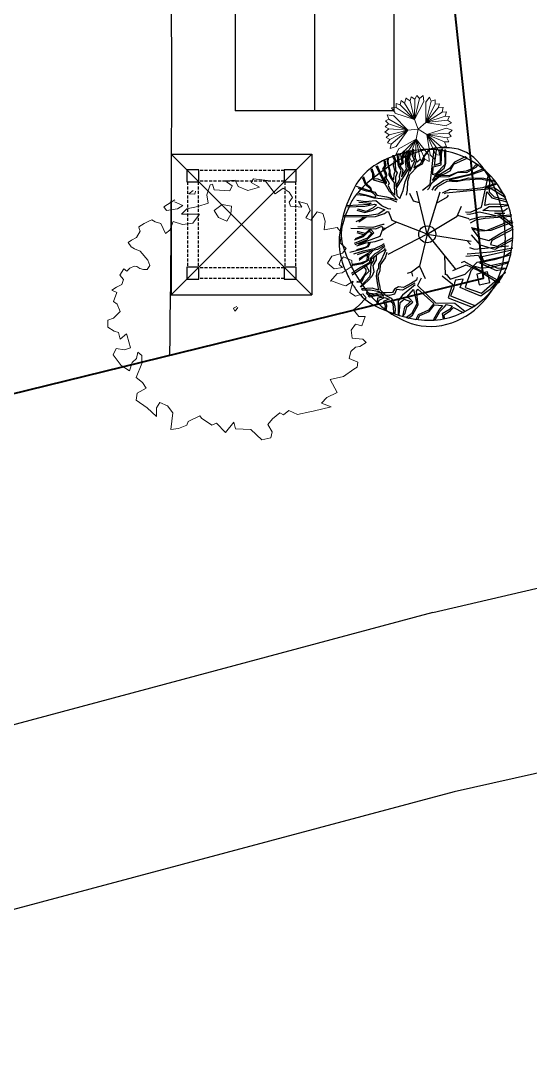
# Model space of a CAD drawing. Extents: x 2080 to 102394, y 2071 to 93424.
# Drawn here: x 88751 to 89175, y 76790 to 77660 of the extents above; entities that cross this region are included whole.
import ezdxf

# ---------------------------------------------------------------- set-up
doc = ezdxf.new("R2010")
doc.units = 0
doc.header["$LTSCALE"] = 20
doc.header["$MEASUREMENT"] = 0
doc.linetypes.add('CENTERX2', pattern=[4, 2.5, -0.5, 0.5, -0.5])
doc.linetypes.add('HIDDEN', pattern=[0.375, 0.25, -0.125])
for name, color, linetype, lineweight in [('ASPHALT', 9, 'CENTERX2', 25), ('fence', 13, 'FENCELINE2', 40), ('Mango tree', 96, 'Continuous', 5), ('new pillar', 2, 'Continuous', 30), ('PALM TREE', 105, 'Continuous', 9), ('sappotta', 114, 'Continuous', 5), ('STONE', 2, 'Continuous', 30)]:
    doc.layers.add(name, color=color, linetype=linetype, lineweight=lineweight)
for name, color, linetype in [('KALKAAL', 7, 'Continuous'), ('proposed tree', 3, 'Continuous'), ('road', 2, 'Continuous'), ('Roof lilne', 31, 'Continuous'), ('wall', 13, 'Continuous')]:
    doc.layers.add(name, color=color, linetype=linetype)
doc.linetypes.add('FENCELINE2', pattern='A,0.25,-0.1,[132,ltypeshp.shx,S=0.1,R=0,X=-0.1,Y=0],-0.1,1', length=1.45)

# ---------------------------------------------------------------- blocks, each defined once
blk = doc.blocks.new('NEEM')
at = {"layer": 'sappotta', "linetype": 'Continuous'}
for p, q in [((-0.2131, 1.0923), (-0.2421, 1.0068)), ((-0.1911, 1.0989), (-0.2131, 1.0923)), ((-0.177, 1.0484), (-0.1911, 1.0989)), ((0.0031, 1.1323), (-0.083, 1.1274)), ((-0.083, 1.1274), (-0.0227, 1.0834)), ((0.0298, 1.0769), (0.0031, 1.1323)), ((0.1622, 1.1437), (0.1418, 1.1119)), ((0.1418, 1.1119), (0.2162, 1.072)), ((0.2828, 1.1298), (0.1622, 1.1437)), ((0.2671, 1.1233), (0.2828, 1.1298)), ((0.3509, 1.0158), (0.2671, 1.1233)), ((-0.3588, 1.0435), (-0.3956, 1.0158)), ((-0.3956, 1.0158), (-0.3455, 1.0109)), ((-0.3455, 1.0109), (-0.34, 1.0386)), ((-0.2421, 1.0068), (-0.2303, 0.9351)), ((-0.0431, 1.0394), (-0.177, 1.0484)), ((-0.0227, 1.0834), (-0.0431, 1.0394)), ((0.1144, 1.0427), (0.0298, 1.0769)), ((0.2162, 1.072), (0.1144, 1.0427)), ((0.4207, 1.063), (0.3509, 1.0158)), ((0.4731, 1.0296), (0.4207, 1.063)), ((0.5006, 0.9816), (0.4731, 1.0296)), ((-0.517, 0.9628), (-0.6142, 0.9009)), ((-0.5209, 0.9449), (-0.5209, 0.9449)), ((-0.4489, 0.9131), (-0.5209, 0.9449)), ((-0.4935, 0.8838), (-0.4489, 0.9131)), ((-0.3196, 0.9058), (-0.4152, 0.8838)), ((-0.2303, 0.9351), (-0.3196, 0.9058)), ((-0.1081, 0.9221), (-0.177, 0.8716)), ((-0.0274, 0.9083), (-0.1081, 0.9221)), ((-0.0345, 0.839), (-0.0274, 0.9083)), ((0.4716, 0.9417), (0.5006, 0.9816)), ((0.4825, 0.9083), (0.4716, 0.9417)), ((0.5813, 0.9001), (0.4825, 0.9083)), ((0.5515, 0.9498), (0.5813, 0.9001)), ((0.6267, 0.9278), (0.5515, 0.9498)), ((0.6541, 0.87), (0.6267, 0.9278)), ((-0.6142, 0.9009), (-0.5891, 0.87)), ((-0.5891, 0.87), (-0.4935, 0.8838)), ((-0.4152, 0.8838), (-0.459, 0.839)), ((-0.459, 0.839), (-0.3032, 0.8374)), ((-0.3032, 0.8374), (-0.3611, 0.7616)), ((-0.177, 0.8716), (-0.1394, 0.8089)), ((-0.0674, 0.7796), (-0.0345, 0.839)), ((0.6157, 0.8064), (0.6541, 0.87)), ((0.7152, 0.8602), (0.6604, 0.7877)), ((0.7622, 0.8439), (0.7152, 0.8602)), ((0.7826, 0.7787), (0.7622, 0.8439)), ((-0.7826, 0.7567), (-0.8304, 0.7291)), ((-0.8304, 0.7291), (-0.8264, 0.7144)), ((-0.7489, 0.7739), (-0.7826, 0.7567)), ((-0.7168, 0.7893), (-0.7489, 0.7739)), ((-0.6886, 0.7722), (-0.7168, 0.7893)), ((-0.6384, 0.7576), (-0.6886, 0.7722)), ((-0.5985, 0.672), (-0.6384, 0.7576)), ((-0.5335, 0.7763), (-0.5617, 0.6989)), ((-0.452, 0.7502), (-0.5335, 0.7763)), ((-0.3611, 0.7616), (-0.452, 0.7502)), ((-0.1394, 0.8089), (-0.0674, 0.7796)), ((0.6604, 0.7877), (0.6157, 0.8064)), ((0.7755, 0.7038), (0.7826, 0.7787)), ((-0.8499, 0.6378), (-0.8922, 0.6126)), ((-0.8178, 0.6924), (-0.8499, 0.6378)), ((-0.8264, 0.7144), (-0.8178, 0.6924)), ((-0.5617, 0.6989), (-0.5985, 0.672)), ((0.8883, 0.7225), (0.7755, 0.7038)), ((0.9236, 0.6785), (0.8883, 0.7225)), ((0.9126, 0.5906), (0.9236, 0.6785)), ((-0.8922, 0.6126), (-0.9228, 0.5938)), ((-0.9228, 0.5938), (-0.8946, 0.5547)), ((-0.8946, 0.5547), (-0.868, 0.5401)), ((0.9643, 0.5409), (0.9126, 0.5906)), ((-0.868, 0.5401), (-0.8178, 0.5173)), ((-0.8178, 0.5173), (-0.752, 0.4399)), ((0.8037, 0.4146), (0.8398, 0.4749)), ((0.8398, 0.4749), (0.9338, 0.5002)), ((0.9424, 0.4708), (0.9165, 0.4374)), ((0.9338, 0.5002), (0.9643, 0.5409)), ((1.0137, 0.4391), (0.9424, 0.4708)), ((-0.9604, 0.3657), (-0.9941, 0.3095)), ((-0.9345, 0.3454), (-0.9604, 0.3657)), ((-0.9079, 0.3723), (-0.9345, 0.3454)), ((-0.8695, 0.3894), (-0.9079, 0.3723)), ((-0.846, 0.3861), (-0.8695, 0.3894)), ((-0.821, 0.3674), (-0.846, 0.3861)), ((-0.7881, 0.3592), (-0.821, 0.3674)), ((-0.7348, 0.3943), (-0.7567, 0.3609)), ((-0.752, 0.4399), (-0.7348, 0.3943)), ((0.8601, 0.3666), (0.8037, 0.4146)), ((0.933, 0.378), (0.8601, 0.3666)), ((0.9165, 0.4374), (0.904, 0.404)), ((0.904, 0.404), (0.933, 0.378)), ((0.9298, 0.3315), (1.0176, 0.3886)), ((1.0176, 0.3886), (1.0137, 0.4391)), ((-0.9941, 0.3095), (-0.9612, 0.2745)), ((-0.9612, 0.2745), (-0.9776, 0.2289)), ((-0.7567, 0.3609), (-0.7881, 0.3592)), ((0.8288, 0.259), (0.8875, 0.3258)), ((0.8875, 0.3258), (0.9298, 0.3315)), ((-1.0231, 0.2077), (-1.0622, 0.1825)), ((-1.0622, 0.1825), (-1.0199, 0.1621)), ((-0.9776, 0.2289), (-1.0231, 0.2077)), ((0.8382, 0.2623), (0.8288, 0.259)), ((0.9306, 0.2281), (0.8382, 0.2623)), ((0.962, 0.2175), (0.9306, 0.2281)), ((1.0254, 0.259), (0.962, 0.2175)), ((0.9964, 0.1597), (1.0254, 0.259)), ((-1.0199, 0.1621), (-1.0489, 0.0839)), ((1.0458, 0.1287), (0.9964, 0.1597)), ((1.1092, 0.1491), (1.0458, 0.1287)), ((1.074, 0.0489), (1.1374, 0.114)), ((1.1374, 0.114), (1.1092, 0.1491)), ((-1.0489, 0.0839), (-1.0168, 0.0595)), ((-1.0168, 0.0595), (-0.991, -0.0024)), ((0.0196, 0.0407), (-0.0094, 0.0244)), ((-0.0094, 0.0244), (0, 0)), ((0, 0), (0.0141, 0.0114)), ((0.0141, 0.0114), (0.0274, 0.031)), ((1.0286, 0.0106), (1.074, 0.0489)), ((1.074, -0.0472), (1.0286, 0.0106)), ((-1.0975, -0.0774), (-1.0983, -0.1401)), ((-1.0481, -0.0619), (-1.0975, -0.0774)), ((-0.991, -0.0024), (-1.0481, -0.0619)), ((1.1288, -0.0472), (1.074, -0.0472)), ((1.0998, -0.1287), (1.1288, -0.0472)), ((-1.0983, -0.1401), (-1.0442, -0.1727)), ((-1.0442, -0.1727), (-1.0066, -0.1849)), ((1.0074, -0.1662), (1.0458, -0.114)), ((1.016, -0.2338), (1.0074, -0.1662)), ((1.0458, -0.114), (1.0998, -0.1287)), ((-1.0066, -0.1849), (-0.9917, -0.2436)), ((-0.9917, -0.2436), (-0.9369, -0.1979)), ((-0.9369, -0.1979), (-0.9298, -0.2134)), ((-0.9298, -0.2134), (-0.9024, -0.3177)), ((1.11, -0.2427), (1.016, -0.2338)), ((1.1367, -0.2729), (1.11, -0.2427)), ((-1.0246, -0.325), (-1.0521, -0.378)), ((-0.9526, -0.3364), (-1.0246, -0.325)), ((-0.9024, -0.3177), (-0.9526, -0.3364)), ((-0.8484, -0.4114), (-0.8374, -0.3552)), ((-0.8374, -0.3552), (-0.8029, -0.3828)), ((0.9917, -0.4105), (1.0043, -0.3495)), ((1.0043, -0.3495), (1.045, -0.3112)), ((1.045, -0.3112), (1.0834, -0.3063)), ((1.0834, -0.3063), (1.1367, -0.2729)), ((-1.0521, -0.378), (-0.9816, -0.4708)), ((-0.9103, -0.5156), (-0.8883, -0.4456)), ((-0.8883, -0.4456), (-0.8484, -0.4114)), ((-0.8029, -0.4521), (-0.8531, -0.5759)), ((-0.8029, -0.3828), (-0.8029, -0.4521)), ((1.0662, -0.4431), (0.9917, -0.4105)), ((1.0615, -0.4839), (1.0662, -0.4431)), ((-0.9816, -0.4708), (-0.9103, -0.5156)), ((0.9432, -0.5653), (1.0317, -0.5026)), ((1.0317, -0.5026), (1.0615, -0.4839)), ((-0.8531, -0.5759), (-0.7967, -0.6191)), ((-0.7967, -0.6191), (-0.7661, -0.668)), ((0.8264, -0.5914), (0.9432, -0.5653)), ((0.8868, -0.7038), (0.8264, -0.5914)), ((-0.8445, -0.7103), (-0.8523, -0.7698)), ((-0.7661, -0.668), (-0.8445, -0.7103)), ((0.7975, -0.747), (0.8868, -0.7038)), ((-0.8523, -0.7698), (-0.7575, -0.8382)), ((-0.676, -0.8358), (-0.6486, -0.791)), ((-0.6486, -0.791), (-0.582, -0.8203)), ((0.7512, -0.7967), (0.7975, -0.747)), ((0.8343, -0.8276), (0.7512, -0.7967)), ((-0.7575, -0.8382), (-0.6753, -0.9123)), ((-0.6753, -0.9123), (-0.676, -0.8358)), ((-0.582, -0.8203), (-0.5343, -0.8806)), ((-0.5343, -0.8806), (-0.5538, -1.0247)), ((0.3267, -0.9319), (0.3909, -0.8789)), ((0.3909, -0.8789), (0.423, -0.8968)), ((0.423, -0.8968), (0.47, -0.8602)), ((0.47, -0.8602), (0.5429, -0.896)), ((0.5429, -0.896), (0.6518, -0.8708)), ((0.6518, -0.8708), (0.68, -0.8667)), ((0.68, -0.8667), (0.8343, -0.8276)), ((-0.4857, -1.015), (-0.4128, -0.9881)), ((-0.4128, -0.9881), (-0.4011, -0.9547)), ((-0.4011, -0.9547), (-0.3016, -0.9074)), ((-0.3016, -0.9074), (-0.2859, -0.9262)), ((-0.2859, -0.9262), (-0.1966, -0.9856)), ((-0.1966, -0.9856), (-0.1575, -0.9685)), ((-0.1575, -0.9685), (-0.0783, -1.0492)), ((-0.0783, -1.0492), (-0.0063, -0.9604)), ((-0.0063, -0.9604), (0.0063, -1.0174)), ((0.2867, -0.9824), (0.3267, -0.9319)), ((0.3235, -1.0459), (0.2867, -0.9824)), ((-0.5538, -1.0247), (-0.4857, -1.015)), ((0.0063, -1.0174), (0.1394, -1.0255)), ((0.1394, -1.0255), (0.2358, -1.1152)), ((0.3141, -1.0964), (0.3235, -1.0459)), ((0.2358, -1.1152), (0.3141, -1.0964))]:
    blk.add_line(p, q, dxfattribs=at)
blk = doc.blocks.new('palm tree')
at = {"layer": 'new pillar', "color": 96, "lineweight": 5}
for p, q in [((-0.437, 2.036), (-0.493, 1.778)), ((-0.211, 1.874), (-0.437, 2.036)), ((-0.087, 2.116), (-0.211, 1.874)), ((0.084, 1.934), (-0.087, 2.116)), ((0.314, 2.113), (0.084, 1.934)), ((0.366, 1.732), (0.314, 2.113)), ((0.484, 1.703), (0.707, 2.016)), ((0.707, 2.016), (0.827, 1.75)), ((-1.667, 1.336), (-1.376, 1.361)), ((-1.445, 1.022), (-1.667, 1.336)), ((-1.376, 1.361), (-1.374, 1.611)), ((-1.376, 1.361), (-0.24, 0.608)), ((-1.374, 1.611), (-1.119, 1.518)), ((-1.119, 1.518), (-1.063, 1.79)), ((-1.119, 1.518), (-0.238, 0.606)), ((-1.063, 1.79), (-0.847, 1.64)), ((-0.847, 1.64), (-0.758, 1.956)), ((-0.847, 1.64), (-0.236, 0.602)), ((-0.493, 1.778), (-0.774, 1.95)), ((-0.493, 1.778), (-0.238, 0.606)), ((0.084, 1.934), (-0.238, 0.606)), ((-0.211, 1.874), (-0.238, 0.606)), ((-0.238, 0.606), (0.366, 1.732)), ((0.493, 0.426), (0.484, 1.703)), ((0.827, 1.75), (0.493, 0.426)), ((1.06, 1.56), (0.493, 0.426)), ((1.265, 1.344), (0.493, 0.426)), ((0.827, 1.75), (1.063, 1.831)), ((1.063, 1.831), (1.06, 1.56)), ((1.06, 1.56), (1.335, 1.598)), ((1.335, 1.598), (1.265, 1.344)), ((1.265, 1.344), (1.593, 1.365)), ((1.513, 1.056), (1.582, 1.378)), ((-1.559, 0.838), (-1.939, 0.896)), ((-1.939, 0.896), (-1.832, 0.625)), ((-0.644, -0.057), (-1.553, 0.851)), ((-0.236, 0.602), (-1.454, 1.01)), ((1.513, 1.056), (0.489, 0.423)), ((1.697, 0.822), (0.493, 0.426)), ((1.775, 1.088), (1.513, 1.056)), ((1.697, 0.822), (1.775, 1.088)), ((1.967, 0.785), (1.697, 0.822)), ((1.852, 0.563), (1.967, 0.785)), ((-1.845, 0.027), (-2.089, -0.194)), ((-1.858, 0.325), (-2.076, 0.154)), ((-2.076, 0.154), (-1.845, 0.027)), ((-1.832, 0.625), (-2.055, 0.512)), ((-2.055, 0.512), (-1.858, 0.325)), ((-1.858, 0.325), (-0.649, -0.057)), ((-1.845, 0.027), (-0.644, -0.057)), ((-1.832, 0.625), (-0.651, -0.057)), ((0, 0), (-0.649, -0.057)), ((0, 0), (-0.238, 0.606)), ((0, 0), (-0.127, -0.639)), ((0, 0), (0.493, 0.426)), ((0.489, 0.423), (1.757, 0.217)), ((1.852, 0.563), (0.496, 0.427)), ((0.551, -0.339), (1.769, 0.067)), ((1.755, 0.231), (2.097, 0.406)), ((1.769, 0.053), (2.135, -0.065)), ((2.097, 0.406), (1.852, 0.563)), ((-1.812, -0.351), (-2.09, -0.177)), ((-2.017, -0.517), (-1.812, -0.351)), ((-1.772, -0.646), (-2.017, -0.517)), ((-1.933, -0.865), (-1.772, -0.646)), ((-1.812, -0.351), (-0.649, -0.057)), ((-1.772, -0.646), (-0.649, -0.057)), ((-1.694, -0.938), (-0.649, -0.057)), ((-0.649, -0.057), (-1.387, -1.099)), ((-0.126, -0.634), (-1.252, -1.252)), ((-1.113, -1.584), (-0.128, -0.641)), ((-0.832, -1.693), (-0.127, -0.639)), ((-0.543, -1.764), (-0.126, -0.634)), ((-0.171, -1.838), (-0.127, -0.639)), ((-0.127, -0.639), (0.666, -1.64)), ((0.425, -1.889), (-0.127, -0.639)), ((0.124, -1.882), (-0.127, -0.639)), ((0, 0), (0.554, -0.341)), ((1.663, -0.801), (0.551, -0.339)), ((0.554, -0.341), (0.75, -1.604)), ((1.096, -1.596), (0.554, -0.341)), ((1.296, -1.37), (0.554, -0.341)), ((1.464, -1.124), (0.554, -0.341)), ((1.807, -0.54), (0.554, -0.341)), ((1.918, -0.26), (0.557, -0.342)), ((2.067, -0.461), (1.807, -0.54)), ((1.807, -0.54), (1.926, -0.79)), ((2.135, -0.065), (1.918, -0.26)), ((1.918, -0.26), (2.067, -0.461)), ((-1.694, -0.938), (-1.933, -0.865)), ((-1.751, -1.223), (-1.694, -0.938)), ((-1.387, -1.099), (-1.751, -1.223)), ((-1.242, -1.262), (-1.404, -1.61)), ((1.464, -1.124), (1.791, -1.093)), ((1.573, -1.364), (1.464, -1.124)), ((1.926, -0.79), (1.663, -0.801)), ((1.663, -0.801), (1.782, -1.107)), ((-1.404, -1.61), (-1.113, -1.584)), ((-1.113, -1.584), (-1.067, -1.829)), ((-1.067, -1.829), (-0.832, -1.693)), ((-0.832, -1.693), (-0.73, -1.95)), ((-0.73, -1.95), (-0.543, -1.764)), ((-0.543, -1.764), (-0.4, -2.059)), ((-0.171, -1.838), (-0.416, -2.056)), ((-0.069, -2.081), (-0.171, -1.838)), ((0.124, -1.882), (-0.069, -2.081)), ((0.289, -2.098), (0.124, -1.882)), ((0.425, -1.889), (0.289, -2.098)), ((0.683, -2.024), (0.425, -1.889)), ((0.666, -1.64), (0.683, -2.024)), ((0.75, -1.604), (1.02, -1.877)), ((1.02, -1.877), (1.096, -1.596)), ((1.096, -1.596), (1.342, -1.638)), ((1.296, -1.37), (1.573, -1.364)), ((1.342, -1.638), (1.296, -1.37))]:
    blk.add_line(p, q, dxfattribs=at)
blk = doc.blocks.new('T3')
at = {"color": 3, "linetype": 'Continuous'}
blk.add_circle((0.0075, -0.0006), 0.0467, dxfattribs=at)
for centre, radius, start, end in [((0.0278, -0.1235), 0.5914, 95.77431, 119.94779), ((0.1024, -0.0008), 0.4778, 86.58911, 106.36827), ((0.0157, -0.0047), 0.472, 51.53933, 95.77344), ((0.1171, 0.2465), 0.2301, 38.20985, 86.58549), ((0.1287, -0.0904), 0.5712, 106.36887, 124.44775), ((-0.1006, 0.0992), 0.3344, 119.94747, 152.28451), ((0.7005, -0.9241), 1.5821, 124.44579, 130.30315), ((-0.2125, -0.013), 0.6496, 9.98315, 38.20995), ((0.0312, 0.0148), 0.4471, 6.02226, 51.53932), ((0.263, -0.0918), 0.745, 152.28514, 172.40039), ((-0.029, -0.0639), 0.4542, 130.30051, 141.24542), ((-0.1535, 0.036), 0.2946, 141.24437, 154.99062), ((0.2312, -0.1435), 0.7191, 154.99236, 163.77852), ((-0.2858, -0.0259), 0.724, 358.88831, 9.98335), ((-0.0951, 0.0014), 0.5742, 350.23007, 6.02322), ((-0.1071, -0.0424), 0.3717, 172.39963, 201.02847), ((-0.2526, -0.0027), 0.2152, 163.77968, 199.38278), ((-0.198, -0.0276), 0.6362, 347.04926, 358.8877), ((0.3677, 0.2155), 0.8728, 199.38194, 216.84656), ((0.0738, -0.0277), 0.4027, 331.34738, 350.23032), ((-0.0191, -0.0688), 0.4527, 316.76218, 347.04987), ((0.1608, 0.0605), 0.6586, 201.02354, 207.82164), ((-0.0112, 0.0188), 0.4996, 296.88013, 331.34799), ((0.0248, -0.0113), 0.5049, 207.82036, 215.5805), ((-0.1491, -0.1357), 0.2911, 215.58514, 243.38008), ((0.1028, 0.0169), 0.5417, 216.84672, 247.04623), ((0.0747, 0.311), 0.7907, 243.38438, 260.14679), ((0.0032, -0.0897), 0.4221, 285.36856, 316.76312), ((0.015, -0.0329), 0.4417, 260.14572, 296.88071), ((0.0246, -0.1677), 0.3412, 247.04717, 285.3699)]:
    blk.add_arc(centre, radius, start, end, dxfattribs=at)
blk = doc.blocks.new('A$C7C302BA0')
at = {"color": 102}
for p, q in [((-27.5, 103.4), (-23.8, 117.2)), ((-23.8, 117.2), (-22.3, 116.8)), ((-20.7, 109.8), (-19.6, 119.1)), ((-19.6, 119.1), (-18.8, 110.8)), ((-5, 108.6), (4.2, 120.5)), ((1.5, 116.2), (4.2, 120.5)), ((3.9, 70), (9.7, 119.6)), ((13.1, 117.8), (9.6, 120.2)), ((10.2, 96.3), (13.1, 117.8)), ((18.1, 117.8), (17.9, 99.3)), ((20.5, 118.4), (18.1, 117.8)), ((19.6, 97.2), (20.5, 118.4)), ((24.3, 117.5), (24.6, 97.5)), ((26.1, 117.5), (24.3, 117.5)), ((26.1, 99.6), (26.1, 117.5)), ((-60.4, 103.6), (-58.8, 102)), ((-59.4, 95.6), (-60.4, 103.6)), ((-56.1, 106.1), (-54.9, 105.5)), ((-55.1, 99.3), (-56.1, 106.1)), ((-54.9, 105.5), (-55.1, 101.6)), ((-48.1, 110.4), (-46.6, 110.4)), ((-47.7, 107.5), (-48.1, 110.4)), ((-46, 104.2), (-47.7, 107.5)), ((-47.2, 95.6), (-46, 104.2)), ((-46.6, 110.4), (-44.4, 104)), ((-44.4, 104), (-45, 99.7)), ((-41.5, 112.7), (-39.6, 112.3)), ((-41.1, 101.6), (-41.5, 112.7)), ((-39.6, 112.3), (-40.2, 105.5)), ((-40.2, 105.5), (-39.8, 100.5)), ((-35.9, 105.3), (-34.9, 110.2)), ((-35.3, 100.7), (-35.9, 105.3)), ((-34.9, 110.2), (-32.4, 116)), ((-33.8, 110), (-34.7, 105.3)), ((-34.7, 105.3), (-34.3, 101.2)), ((-30.8, 114.7), (-33.8, 110)), ((-32.4, 116), (-30.8, 114.7)), ((-30.6, 102), (-28.5, 116.6)), ((-28.3, 109.4), (-29.3, 101.8)), ((-28.5, 116.6), (-26.2, 116.8)), ((-26.2, 116.8), (-28.3, 109.4)), ((-24.6, 91.9), (-27.5, 103.4)), ((-22.3, 116.8), (-25.6, 105.5)), ((-25.6, 105.5), (-25.2, 98.5)), ((-23.8, 88.4), (-17.2, 102.8)), ((-17.2, 102.8), (-20.7, 109.8)), ((-18.8, 110.8), (-15.1, 103)), ((-15.1, 103), (-18.6, 93.1)), ((-9.1, 98.9), (-5, 108.6)), ((-6.6, 98.4), (-3.9, 109.2)), ((-3.9, 109.2), (1.5, 116.2)), ((37, 98.1), (55.9, 106.6)), ((53, 108.1), (37.9, 101)), ((55.9, 106.6), (53, 108.1)), ((-77, 91.3), (-78.8, 89.7)), ((-78.8, 89.7), (-76.6, 85)), ((-74.5, 83), (-77, 91.3)), ((-61.7, 75.2), (-71.5, 95.2)), ((-70.3, 96.2), (-67.6, 90.4)), ((-67.6, 90.4), (-65.4, 86.1)), ((-62.3, 90.9), (-59.4, 95.6)), ((-59.2, 86.9), (-62.3, 90.9)), ((-59.2, 93.5), (-60.2, 90.9)), ((-60.2, 90.9), (-57.7, 85.9)), ((-58, 96.4), (-59.2, 93.5)), ((-58.8, 102), (-58, 96.4)), ((-55.1, 101.6), (-54.2, 95.6)), ((-53, 88.6), (-55.1, 99.3)), ((-54.2, 95.6), (-52.2, 89.6)), ((-53.2, 83), (-53, 88.6)), ((-52.2, 89.6), (-52.2, 85.9)), ((-45, 88.2), (-47.2, 95.6)), ((-46.2, 83.9), (-45, 88.2)), ((-45, 99.7), (-44.4, 89.2)), ((-44.4, 89.2), (-42.3, 85.9)), ((-26.6, 90.9), (-43.7, 64.3)), ((-40.4, 95.6), (-41.1, 101.6)), ((-36.5, 89.4), (-40.4, 95.6)), ((-39.8, 100.5), (-39.6, 97)), ((-39.6, 97), (-35.3, 100.7)), ((-38.8, 81.4), (-36.5, 89.4)), ((-33.6, 99.1), (-38.2, 95.8)), ((-38.2, 95.8), (-34.1, 89.8)), ((-35.9, 80.1), (-29.1, 91.1)), ((-34.1, 89.8), (-35.9, 80.1)), ((-34.3, 101.2), (-33.6, 99.1)), ((-29.1, 91.1), (-30.6, 102)), ((-29.3, 101.8), (-26.6, 90.9)), ((-26.2, 84.3), (-24.6, 91.9)), ((-25.2, 98.5), (-23.8, 93.3)), ((-24.4, 83.8), (-13.6, 94.6)), ((-23.8, 93.3), (-23.8, 88.4)), ((-18.6, 93.1), (-9.1, 98.9)), ((-13.6, 94.6), (-6.6, 98.4)), ((7.8, 83.3), (8.4, 94.2)), ((8.4, 94.2), (19.6, 97.2)), ((17.9, 99.3), (10.2, 96.3)), ((10.2, 81.6), (23.8, 92.5)), ((24.6, 97.5), (12.2, 85.1)), ((30.8, 91.3), (18.4, 83.9)), ((23.8, 92.5), (26.1, 99.6)), ((24, 84.5), (32, 88.9)), ((37.9, 101), (30.8, 91.3)), ((32, 88.9), (37, 98.1)), ((54.4, 88.1), (42.6, 86.9)), ((63.3, 92.2), (54.4, 88.1)), ((55.3, 86.6), (68.6, 93.7)), ((59.5, 83.9), (77.8, 91.3)), ((80.1, 89.5), (61.2, 83)), ((67.7, 97.2), (63.3, 92.2)), ((71, 97.2), (67.7, 97.2)), ((68.6, 93.7), (71, 97.2)), ((77.8, 91.3), (80.1, 89.5)), ((-88.9, 80), (-90.7, 78.8)), ((-90.7, 78.8), (-87, 70.3)), ((-85.8, 71.5), (-88.9, 80)), ((-76.6, 85), (-76.8, 78.4)), ((-76.8, 78.4), (-75.1, 76)), ((-75.1, 76), (-60.6, 72.1)), ((-74.7, 77.6), (-74.5, 83)), ((-68.9, 77), (-74.7, 77.6)), ((-60.8, 73.7), (-68.9, 77)), ((-65.4, 86.1), (-62.5, 81)), ((-62.5, 81), (-60.6, 76.4)), ((-53.1, 60), (-61.7, 75.2)), ((-60.6, 76.4), (-57.7, 70.7)), ((-59.8, 78.3), (-58.2, 81.6)), ((-57.1, 72.7), (-59.8, 78.3)), ((-58.2, 81.6), (-59.2, 86.9)), ((-56.9, 81.8), (-58.2, 78.5)), ((-58.2, 78.5), (-55.3, 74.6)), ((-57.7, 85.9), (-56.9, 81.8)), ((-55.3, 74.6), (-53.4, 71.3)), ((-50.3, 77.5), (-53.2, 83)), ((-52.2, 85.9), (-50.3, 79.5)), ((-50.3, 79.5), (-46.8, 76.6)), ((-45.8, 72.1), (-50.3, 77.5)), ((-46.8, 76.6), (-46.2, 83.9)), ((-42.3, 85.9), (-44.4, 79.9)), ((-44.4, 79.9), (-44.4, 76)), ((-44.4, 76), (-44.1, 67)), ((-44.1, 67), (-38.4, 77.3)), ((-38.4, 77.3), (-38.8, 81.4)), ((-33.6, 61), (-30.8, 73.4)), ((-30.8, 73.4), (-26.2, 84.3)), ((-27.7, 61.7), (-27.1, 74.1)), ((-27.1, 74.1), (-24.4, 83.8)), ((6.3, 71.8), (16.1, 80.1)), ((18.7, 81.9), (7.5, 75.4)), ((7.5, 75.4), (10.5, 80.1)), ((12.2, 85.1), (7.8, 83.3)), ((9.9, 66.8), (23.2, 75.7)), ((18.4, 83.9), (10.2, 81.6)), ((10.5, 80.1), (24, 84.5)), ((28.5, 74.2), (14.3, 66.2)), ((16.1, 80.1), (30.8, 81)), ((31.7, 82.4), (18.7, 81.9)), ((23.2, 75.7), (42.6, 80.4)), ((40.6, 73.3), (28.5, 74.2)), ((61.2, 83), (30.5, 75.7)), ((30.5, 75.7), (44.1, 75.1)), ((30.8, 81), (42.6, 86.9)), ((42.6, 86.9), (31.7, 82.4)), ((52.1, 75.7), (40.6, 73.3)), ((42.6, 86.9), (55.3, 86.6)), ((42.6, 80.4), (59.5, 83.9)), ((44.1, 75.1), (58, 78.9)), ((74.5, 77.1), (52.1, 75.7)), ((58, 78.9), (79.2, 78.3)), ((93.4, 72.7), (74.5, 77.1)), ((75.9, 37.9), (85.6, 83.1)), ((79.2, 78.3), (95.5, 74.8)), ((87.6, 81.2), (85.6, 82.2)), ((87.1, 58.8), (87.6, 81.2)), ((95.5, 74.8), (93.4, 72.7)), ((-99.6, 67.1), (-83.9, 62.2)), ((-90.7, 62.2), (-96.3, 64.1)), ((-85.2, 60.4), (-90.7, 62.2)), ((-87, 70.3), (-80.6, 64.9)), ((-78.8, 65.1), (-85.8, 71.5)), ((-77.9, 58.9), (-85.2, 60.4)), ((-83.9, 62.2), (-73.6, 59)), ((-80.6, 64.9), (-79.2, 60.6)), ((-77.4, 60.4), (-78.8, 65.1)), ((-74.6, 56.7), (-77.9, 58.9)), ((-73.6, 59), (-70.4, 54.6)), ((-57.7, 70.7), (-57.1, 72.7)), ((-53.4, 71.3), (-54.5, 68.2)), ((-54.5, 68.2), (-50.9, 60.4)), ((-42.3, 48.2), (-53.1, 60)), ((-50.9, 60.4), (-45.6, 54.8)), ((-45.6, 54.8), (-45.8, 72.1)), ((-43.7, 64.3), (-42.5, 54)), ((-38.2, 50.1), (-33.6, 61)), ((-29, 54.8), (-27.7, 61.7)), ((0, 0), (-14.8, 60.2)), ((-6.9, 61.6), (3.9, 70)), ((0, 0), (17.8, 59.3)), ((0.1, 62), (2.5, 64.5)), ((2.5, 64.5), (6.3, 71.8)), ((6.6, 61.6), (9.9, 66.8)), ((14.3, 66.2), (10.1, 61.1)), ((22, 58.3), (32, 63.3)), ((25.8, 57.9), (89.5, 64.2)), ((32, 63.3), (51.2, 62.1)), ((51.2, 62.1), (77.8, 65.3)), ((77.8, 65.3), (94.6, 70.9)), ((80.3, 40.4), (83.2, 59.3)), ((95.8, 69.5), (82.2, 65)), ((82.2, 65), (93.7, 65.3)), ((83.2, 59.3), (90.5, 51.1)), ((93.9, 52), (87.1, 58.8)), ((89.5, 64.2), (109, 52)), ((93.7, 65.3), (107.3, 55.9)), ((94.6, 70.9), (95.8, 69.5)), ((-86.8, 45.4), (-98.8, 47)), ((-85, 53.6), (-97.9, 55.2)), ((-96, 45), (-84.6, 44.1)), ((-95.9, 57.3), (-86.2, 55)), ((-71.9, 46.6), (-86.8, 45.4)), ((-86.2, 55), (-74.6, 51.9)), ((-74.2, 50.3), (-85, 53.6)), ((-84.6, 44.1), (-78.5, 43.3)), ((-72.4, 54.4), (-74.6, 56.7)), ((-74.6, 51.9), (-72.2, 51.9)), ((-59, 49.2), (-74.2, 50.3)), ((-72.2, 51.9), (-72.4, 54.4)), ((-63.6, 39.9), (-71.9, 46.6)), ((-70.4, 54.6), (-56.9, 52.5)), ((-50.9, 48.7), (-59, 49.2)), ((-56.9, 52.5), (-42.3, 48.2)), ((-42.8, 44.9), (-50.9, 48.7)), ((-42.8, 44.8), (-42.8, 44.9)), ((-42.5, 54), (-38.2, 50.1)), ((-19.2, 46.4), (-24.4, 56.9)), ((-10.8, 43.8), (-19.2, 46.4)), ((13, 43.3), (28.3, 52.2)), ((21.5, 58.1), (22, 58.3)), ((23.9, 57.2), (25.8, 57.9)), ((28.3, 52.2), (29.5, 54.5)), ((90.5, 51.1), (111.4, 45.2)), ((110.4, 48.1), (93.9, 52)), ((107.3, 55.9), (108.9, 52.1)), ((-81.3, 41.5), (-112.3, 39.9)), ((-111.7, 38.6), (-87.6, 39.3)), ((-98.6, 33.7), (-87.4, 30.3)), ((-85.6, 31.7), (-97, 35.2)), ((-87.6, 39.3), (-74, 42.1)), ((-87.4, 30.3), (-76.4, 33.5)), ((-75.8, 36.8), (-85.6, 31.7)), ((-78.5, 43.3), (-81.3, 41.5)), ((-76.4, 33.5), (-72.8, 35.8)), ((-70.9, 41.1), (-75.8, 36.8)), ((-74, 42.1), (-70.9, 41.1)), ((-72.8, 35.8), (-68.5, 38)), ((-59.5, 34.2), (-68.7, 28.2)), ((-68.5, 38), (-59.5, 34.2)), ((-54.8, 35.8), (-63.6, 39.9)), ((-59.9, 29.1), (-56.2, 31.7)), ((-56.2, 31.7), (-53.4, 31.4)), ((-51.1, 35), (-54.8, 35.8)), ((-49.3, 19.1), (-53.8, 30.7)), ((41.7, 25.5), (47.8, 39.4)), ((53.3, 31.6), (60.3, 31.1)), ((58.9, 28.2), (73, 31.6)), ((60.3, 31.1), (75.9, 37.9)), ((73, 31.6), (100.2, 25.3)), ((77.8, 33.1), (86.6, 38.9)), ((93.9, 32.1), (77.8, 33.1)), ((87.6, 42.3), (80.3, 40.4)), ((86.6, 38.9), (103.1, 38.9)), ((101.2, 41.8), (87.6, 42.3)), ((107, 32.1), (93.9, 32.1)), ((94.4, 29.7), (108.5, 29.7)), ((101.7, 27.7), (94.4, 29.7)), ((113.6, 40.7), (101.2, 41.8)), ((103.1, 38.9), (114.3, 40.8)), ((112.4, 36), (107, 32.1)), ((-84.4, 25.8), (-117.2, 26.4)), ((-116.8, 25), (-87.6, 24.2)), ((-99.6, 17.7), (-93.4, 20.8)), ((-85.6, 24), (-96, 17)), ((-93.4, 20.8), (-88.7, 24.2)), ((-87.6, 24.2), (-72.3, 25)), ((-68.7, 28.2), (-84.4, 25.8)), ((-72.3, 25), (-59.9, 29.1)), ((-43.3, 16.8), (-58.6, 8.1)), ((0, 0), (-49.3, 19.1)), ((0, 0), (41.7, 25.5)), ((42.2, 26.6), (57.9, 22)), ((55.1, 28.4), (58.9, 28.2)), ((57.9, 22), (57.9, 22)), ((58.6, 20), (73.9, 24.3)), ((67.6, 19.9), (60, 15.5)), ((80.8, 21.9), (67.6, 19.9)), ((73.9, 24.3), (118.2, 27.2)), ((117.2, 24.8), (80.8, 21.9)), ((82.7, 5.3), (118.2, 19.9)), ((119.7, 17), (89, 5.3)), ((100.2, 25.3), (120.2, 10.2)), ((119.2, 13.6), (101.7, 27.7)), ((-107, 8.5), (-72.2, 7.7)), ((-98.5, 2.6), (-88.3, -0.8)), ((-87, 1.1), (-98.1, 3.9)), ((-76, 9.6), (-97.2, 10.2)), ((-79.6, 7.9), (-89.6, -1.8)), ((-89.4, -2.9), (-78.1, 7.7)), ((-84.5, -7.8), (-75, 1.8)), ((-77.7, 1.8), (-84.1, -5.4)), ((-81.5, 4.3), (-77.7, 1.8)), ((-75, 1.8), (-78.8, 6.8)), ((-62, 13.6), (-76, 9.6)), ((-72.2, 7.7), (-63.5, 11.1)), ((-62.1, 8.3), (-66.5, -2.9)), ((-63.5, 11.1), (-62.1, 8.3)), ((-60.4, 13.7), (-62, 13.6)), ((-58.4, 8.2), (-61.7, 5.4)), ((-58.6, 8.1), (-61.3, 8.7)), ((0, 0), (-55.2, -28.1)), ((0, 0), (-11.1, -44.7)), ((0, 0), (61.2, -9.6)), ((0, 0), (38.9, -48.2)), ((61.2, 9.5), (82.7, 5.3)), ((62.8, 7.8), (72, -4.9)), ((73, 4.4), (62.8, 7.8)), ((89, 5.3), (73, 4.4)), ((86.1, -8.8), (103.1, 1.5)), ((120.2, 7.3), (90.5, -8.8)), ((103.1, 1.5), (120.2, 10.2)), ((-84.1, -5.4), (-102.5, -12.9)), ((-101.7, -7.6), (-89.4, -2.9)), ((-101, -14.1), (-84.5, -7.8)), ((-89.6, -1.8), (-100.8, -6.5)), ((-98.7, -16), (-86, -12.2)), ((-66.5, -2.9), (-96.6, -14.1)), ((-86, -12.2), (-73.1, -9.9)), ((-83.1, -16), (-81.3, -11.4)), ((-79.8, -11.7), (-82.8, -17.5)), ((-73.1, -9.9), (-61.6, -6.3)), ((-60.4, -13.6), (-62, -14.9)), ((55.2, -8.6), (60.3, -14.2)), ((74.4, -15.1), (61.9, -0.6)), ((72, -4.9), (86.1, -8.8)), ((90.5, -8.8), (88.5, -14.1)), ((88.5, -14.1), (98.3, -16.5)), ((119.7, -7.8), (94.4, -21.4)), ((98.3, -16.5), (120.2, -3.9)), ((-92.2, -21.5), (-108.4, -25.3)), ((-89.8, -23.5), (-103, -27.9)), ((-98.7, -21.5), (-86.6, -18)), ((-89.8, -25.9), (-98.2, -28.7)), ((-82.5, -26.9), (-95.1, -34.2)), ((-82.8, -17.5), (-92.2, -21.5)), ((-73.9, -20.2), (-89.8, -23.5)), ((-81.2, -23.6), (-89.8, -25.9)), ((-80.5, -27.6), (-88.3, -31.2)), ((-86.6, -18), (-83.1, -16)), ((-78.4, -23.1), (-82.5, -26.9)), ((-82, -28.4), (-82.5, -36.7)), ((-69.6, -21.1), (-81.2, -23.6)), ((-75.2, -22.3), (-80.5, -27.6)), ((-73.4, -27.4), (-79.5, -33.5)), ((-77.4, -34), (-67.6, -26.4)), ((-62, -14.9), (-73.9, -20.2)), ((-68.1, -24.6), (-73.4, -27.4)), ((-60, -15.5), (-69.6, -21.1)), ((-62.5, -19.5), (-68.1, -24.6)), ((-67.6, -26.4), (-60.2, -22.1)), ((-60.2, -26.9), (-64.3, -36.2)), ((-59.4, -17.6), (-62.5, -19.5)), ((-60.2, -22.1), (-58.6, -20.1)), ((-57.9, -22), (-60.2, -26.9)), ((-56.4, -25.5), (-59, -32.9)), ((53.9, -30.6), (71.8, -29.2)), ((55.7, -27.2), (56.4, -27.2)), ((56.4, -27.2), (88.5, -24.8)), ((59.2, -18.3), (66.2, -20.9)), ((66.2, -20.9), (113.8, -16)), ((71.8, -29.2), (77.5, -42.1)), ((94.4, -21.4), (74.4, -15.1)), ((76.7, -31.1), (118.4, -21.6)), ((88.5, -24.8), (119.7, -19)), ((116.9, -28.8), (93.4, -35.7)), ((107.8, -30.4), (117.3, -24.7)), ((-93.4, -40.5), (-104.3, -42.1)), ((-90.6, -41.3), (-104.3, -43.6)), ((-88.3, -31.2), (-95.4, -36.5)), ((-84.8, -37), (-93.4, -40.5)), ((-81.5, -39.8), (-93.4, -46.4)), ((-82.5, -36.7), (-90.6, -41.3)), ((-89.1, -46.1), (-78.7, -39)), ((-84.3, -29.9), (-84.8, -37)), ((-79.5, -33.5), (-81.5, -39.8)), ((-79.2, -46.9), (-78.7, -42.1)), ((-78.7, -39), (-77.4, -34)), ((-78.7, -42.1), (-74.9, -36.7)), ((-71.4, -35.7), (-76.4, -43.8)), ((-76.4, -43.8), (-74.9, -52.4)), ((-74.9, -36.7), (-74.1, -30.9)), ((-71.6, -29.9), (-71.4, -35.7)), ((-64.3, -36.2), (-68.3, -41.6)), ((-68.3, -41.6), (-68.3, -46.9)), ((-66, -42.6), (-66.6, -51.3)), ((-59, -32.9), (-66, -42.6)), ((24.2, -29.9), (24.8, -56.8)), ((35.7, -50.6), (54.3, -42.9)), ((51.7, -37.9), (47.2, -40.1)), ((101.3, -66), (51.7, -37.9)), ((53.2, -55.7), (69.9, -39.1)), ((54.3, -42.9), (72.5, -51.2)), ((69.9, -39.1), (107.8, -30.4)), ((93.4, -35.7), (72.9, -39.8)), ((72.9, -39.8), (83.9, -44.8)), ((79.4, -40.6), (76.7, -31.1)), ((77.5, -42.1), (96.8, -50.8)), ((99.1, -47.8), (79.4, -40.6)), ((83.9, -44.8), (113.9, -38.3)), ((112, -40.2), (90.4, -46.3)), ((-93.4, -46.4), (-105.8, -55)), ((-105, -56.7), (-89.1, -46.1)), ((-89.3, -59.3), (-85.5, -52.7)), ((-81.5, -51.4), (-88.1, -58.7)), ((-85.3, -49.1), (-87.8, -45.8)), ((-86.3, -65.6), (-80, -58.5)), ((-85.5, -52.7), (-85.3, -49.1)), ((-85.3, -44.3), (-81.5, -51.4)), ((-80, -58.5), (-79, -52.4)), ((-79, -52.4), (-79.2, -46.9)), ((-74.9, -52.4), (-77.7, -59)), ((-70.6, -52.2), (-71.6, -58.5)), ((-71.6, -58.5), (-69.6, -70.6)), ((-68.3, -46.9), (-70.6, -52.2)), ((-66.6, -51.3), (-69.3, -58.3)), ((-69.3, -58.3), (-68.2, -65.3)), ((-22.1, -52.8), (-28.3, -55.1)), ((-11.1, -44.7), (-22.1, -52.8)), ((-22.1, -52.8), (-20.7, -58.4)), ((-11.1, -44.7), (-3.1, -61.9)), ((21, -58.3), (35.5, -70)), ((26.5, -56), (32, -62.9)), ((32, -62.9), (53.2, -55.7)), ((60.8, -51.2), (52.8, -74.3)), ((66.5, -45.1), (60.8, -51.2)), ((74.8, -47.4), (66.5, -45.1)), ((72.5, -51.2), (99.1, -67.9)), ((90.4, -46.3), (74.8, -47.4)), ((75.9, -82.6), (109.3, -53.1)), ((107.1, -55), (86.9, -77.7)), ((96.8, -50.8), (111.2, -47.4)), ((111.2, -47.4), (99.1, -47.8)), ((109.3, -53.1), (107.1, -55)), ((-98.4, -65.6), (-94.4, -66.3)), ((-92.1, -67.1), (-98.4, -67.3)), ((-94.4, -66.3), (-89.3, -59.3)), ((-93.6, -73.2), (-86.3, -65.6)), ((-82.7, -64.6), (-93.1, -74.2)), ((-88.1, -58.7), (-92.1, -67.1)), ((-77.7, -59), (-82.7, -64.6)), ((-69.6, -70.6), (-68.1, -78)), ((-68.2, -65.3), (-66.6, -74)), ((-17.3, -68.6), (-34.5, -78)), ((-17, -70.5), (-34.5, -85.2)), ((-22.3, -68.6), (-33.1, -74.5)), ((-15.2, -64.2), (-22.3, -68.6)), ((-14.3, -60.3), (-15.2, -64.2)), ((-8.5, -61.4), (-13.7, -71.8)), ((-13.7, -71.8), (11.5, -95.7)), ((35.5, -70), (29.2, -89)), ((38, -67.9), (36.9, -76.2)), ((39.6, -64.1), (38, -67.9)), ((50.2, -62.6), (39.6, -64.1)), ((46, -74.3), (50.2, -62.6)), ((99.1, -67.9), (101.3, -66)), ((-93.1, -74.2), (-93.6, -73.2)), ((-77.2, -75.4), (-92.1, -76.5)), ((-92.1, -76.5), (-91.1, -77.5)), ((-91.1, -77.5), (-79.5, -77.5)), ((-70.9, -84.3), (-85.5, -82)), ((-85.5, -82), (-83.8, -84.3)), ((-83.8, -84.3), (-70.6, -85.8)), ((-76.9, -84.8), (-82.8, -86.4)), ((-80.2, -88), (-82.8, -86.4)), ((-64.9, -84.9), (-80.2, -88)), ((-79.5, -77.5), (-69.8, -79.5)), ((-68.1, -78), (-77.2, -75.4)), ((-68.2, -82.1), (-76.9, -84.8)), ((-60.7, -86.3), (-70.9, -84.3)), ((-70.6, -85.8), (-61, -87.8)), ((-69.8, -79.5), (-67.1, -80)), ((-57.4, -82.1), (-68.2, -82.1)), ((-67.1, -80), (-60.7, -86.3)), ((-66.6, -74), (-66, -77.7)), ((-66, -77.7), (-57.9, -85.8)), ((-53, -85.5), (-64.9, -84.9)), ((-57.9, -85.8), (-50.4, -89.6)), ((-48.7, -81.5), (-57.4, -82.1)), ((-45.8, -83.8), (-53, -85.5)), ((-46, -76.7), (-48.7, -81.5)), ((-40.1, -73.4), (-46, -76.7)), ((-43.3, -77.4), (-45.8, -83.8)), ((-34.5, -78), (-43.3, -77.4)), ((-34.5, -85.2), (-40.6, -93)), ((-33.1, -74.5), (-40.1, -73.4)), ((-28.4, -88), (-19.2, -77.2)), ((-19.2, -77.2), (-14.8, -97.1)), ((-15.3, -79.4), (-13.1, -76.6)), ((-12.6, -98.8), (-15.3, -79.4)), ((-13.1, -76.6), (9.3, -96.6)), ((36.9, -76.2), (32.4, -86.1)), ((32.4, -86.1), (66.5, -99.7)), ((56.6, -79.2), (46, -74.3)), ((52.8, -74.3), (75.9, -82.6)), ((74.8, -86.8), (56.6, -79.2)), ((86.9, -77.7), (74.8, -86.8)), ((-69.8, -89.4), (-70.6, -97.4)), ((-70.6, -97.4), (-69.1, -96.7)), ((-61, -87.8), (-69.8, -89.4)), ((-69.1, -96.7), (-67.3, -92.1)), ((-67.3, -92.1), (-60, -88.6)), ((-53.4, -90.9), (-61.5, -94.2)), ((-61.5, -94.2), (-58.7, -99.7)), ((-60, -88.6), (-53.4, -90.9)), ((-58.7, -99.7), (-59.2, -104.8)), ((-58.2, -95.4), (-52.4, -92.9)), ((-56.4, -99.7), (-58.2, -95.4)), ((-56.9, -105.3), (-56.4, -99.7)), ((-52.4, -92.9), (-48.8, -95.7)), ((-50.4, -89.6), (-47.1, -94.5)), ((-48.8, -95.7), (-47.6, -102)), ((-47.6, -102), (-47.3, -110.1)), ((-47.1, -94.5), (-45.5, -100.4)), ((-45.5, -100.4), (-45, -105.8)), ((-40.6, -93), (-40.6, -112.9)), ((-39.5, -112.9), (-38.1, -95.4)), ((-38.1, -95.4), (-32.3, -91)), ((-31.7, -101.8), (-34.7, -114.8)), ((-32.3, -91), (-23.4, -94.1)), ((-23.4, -94.1), (-31.7, -101.8)), ((-31.1, -111), (-28.4, -101.5)), ((-25, -89.9), (-28.4, -88)), ((-28.4, -101.5), (-20.1, -94.9)), ((-20.1, -94.9), (-25, -89.9)), ((-14.8, -97.1), (-22, -111.2)), ((-20.9, -113.2), (-12.6, -98.8)), ((9.3, -96.6), (1.6, -106)), ((2.7, -107.9), (9.9, -98.5)), ((9.9, -98.5), (21.5, -99.6)), ((11.5, -95.7), (38.6, -96.4)), ((21.5, -99.6), (16, -106.2)), ((17.6, -107.9), (23.4, -101.8)), ((23.4, -101.8), (27.1, -98.2)), ((27.1, -98.2), (34.8, -100.2)), ((29.2, -89), (62.8, -102.1)), ((34.8, -100.2), (31.8, -104.9)), ((38.6, -96.4), (52.5, -107.7)), ((66.5, -99.7), (62.7, -102.7)), ((-59.2, -104.8), (-56.9, -105.3)), ((-47.3, -110.1), (-45, -110.1)), ((-45, -105.8), (-45.5, -110.2)), ((-40.6, -112.9), (-39.5, -112.9)), ((-34.7, -114.8), (-31.1, -111)), ((-22, -111.2), (-28.9, -116.2)), ((-28.9, -116.2), (-26.4, -117.3)), ((-26.4, -117.3), (-20.9, -113.2)), ((-12.9, -112.9), (-15.9, -119)), ((-13.4, -118.7), (-10.4, -113.7)), ((1.6, -106), (-12.9, -112.9)), ((-10.4, -113.7), (2.7, -107.9)), ((16, -106.2), (8.5, -119.3)), ((11, -119.5), (17.6, -107.9)), ((31.8, -104.9), (20.7, -111.2)), ((20.7, -111.2), (22.1, -118.2)), ((23.4, -112.6), (32.6, -106.5)), ((24.3, -117.6), (23.4, -112.6)), ((32.6, -106.5), (36.7, -102.6)), ((36.7, -102.6), (50.3, -109.6)), ((50.3, -109.6), (52.5, -107.4)), ((-15.9, -119), (-13.4, -118.7)), ((8.5, -119.3), (11, -119.5)), ((22.1, -118.2), (24.3, -117.6))]:
    blk.add_line(p, q, dxfattribs=at)
at = {"color": 102, "xscale": 253.5657267839997, "yscale": 253.5657267839997, "zscale": 253.5657267839738}
blk.add_blockref('T3', (-1.9, 0.1), dxfattribs=at)
blk = doc.blocks.new('A$C01F3267C')
at = {"layer": 'Roof lilne'}
for p, q in [((-75.7, -25.47), (-75.7, 106.53)), ((-75.7, 106.53), (86.3, 106.53)), ((86.3, 106.53), (86.3, -25.47)), ((-75.7, 40.53), (86.3, 40.53)), ((-75.7, -25.47), (86.3, -25.47))]:
    blk.add_line(p, q, dxfattribs=at)
blk = doc.blocks.new('A$C349040A7')
at = {"layer": 'KALKAAL', "ltscale": 0.5}
for points in [[(14.02, 104.71), (14.83, 94.75), (24.8, 95.56), (23.98, 105.53)], [(94.75, 111.31), (95.56, 101.35), (105.53, 102.16), (104.71, 112.13)], [(101.35, 30.58), (102.16, 20.62), (112.13, 21.43), (111.31, 31.4)], [(20.62, 23.98), (21.43, 14.02), (31.4, 14.83), (30.58, 24.8)]]:
    blk.add_lwpolyline(points, close=True, dxfattribs=at)
at = {"layer": 'Roof lilne'}
for p, q in [((0, 116.61), (116.61, 126.15)), ((116.61, 126.15), (9.53, 0)), ((116.61, 126.15), (126.15, 9.53)), ((0, 116.61), (9.53, 0)), ((0, 116.61), (126.15, 9.53)), ((9.53, 0), (126.15, 9.53))]:
    blk.add_line(p, q, dxfattribs=at)
at = {"layer": 'wall', "color": 2, "linetype": 'HIDDEN', "ltscale": 0.5}
for p, q in [((94.79, 110.82), (24.02, 105.03)), ((95.52, 101.85), (24.76, 96.06)), ((95.52, 101.85), (24.76, 96.06)), ((95.52, 101.85), (24.76, 96.06)), ((96.06, 101.39), (101.85, 30.62)), ((96.06, 101.39), (101.85, 30.62)), ((96.06, 101.39), (101.85, 30.62)), ((105.03, 102.12), (110.82, 31.36)), ((15.33, 94.79), (21.12, 24.02)), ((24.3, 95.52), (30.09, 24.76)), ((101.39, 30.09), (30.62, 24.3)), ((102.12, 21.12), (31.36, 15.33))]:
    blk.add_line(p, q, dxfattribs=at)

msp = doc.modelspace()

# ---------------------------------------------------------------- linework, layer by layer
at = {"layer": 'ASPHALT', "linetype": 'Continuous'}
for p, q in [((89094.101, 77168.146), (88206.07, 76930.255)), ((89692.026, 77150.097), (89112.061, 77018.778)), ((89112.061, 77018.778), (88252.765, 76789.792))]:
    msp.add_line(p, q, dxfattribs=at)
msp.add_lwpolyline([(89094.101, 77168.146), (89666.886, 77301.631)], dxfattribs=at)
at = {"layer": 'fence', "linetype": 'Continuous'}
msp.add_lwpolyline([(87230.006, 77014.978), (87731.67, 77101.485), (89136.324, 77446.476), (89065.485, 78111.989), (89061.996, 78585.967), (89063.234, 78780.426), (89028.517, 79247.024), (89030.057, 79340.526), (89007.957, 79434.383)], dxfattribs=at)
at = {"layer": 'road', "ltscale": 0.5}
msp.add_arc((73454.007, 77606.395), 15422.836, 359.1676315, 2.7646247, dxfattribs=at)
at = {"layer": 'STONE', "linetype": 'Continuous', "ltscale": 0.5}
msp.add_lwpolyline([(89132.8, 77440.763), (89141.623, 77442.803), (89139.584, 77451.626), (89130.761, 77449.586)], close=True, dxfattribs=at)

# ---------------------------------------------------------------- block references
at = {"ltscale": 0.5}
for name, p, rotation in [('A$C01F3267C', (88955.241, 77671.846), 270.0122830614498), ('A$C349040A7', (88866.988, 77433.318), 355.3256860110034)]:
    msp.add_blockref(name, p, dxfattribs=dict(at, rotation=rotation))
at = {"layer": 'Mango tree', "linetype": 'Continuous', "xscale": 96.1830337170395, "yscale": 96.18303371714137, "zscale": 96.18303371648342}
msp.add_blockref('NEEM', (88929.253, 77418.964, -0.019), dxfattribs=at)
at = {"layer": 'PALM TREE', "color": 2, "xscale": 13.2526873548486, "yscale": 13.2526873548486, "zscale": 13.25268735484516}
msp.add_blockref('palm tree', (89081.978, 77570.407), dxfattribs=at)
at = {"layer": 'proposed tree', "xscale": 0.5950413223181386, "yscale": 0.5950413223181386, "zscale": 0.5950413223140496}
msp.add_blockref('A$C7C302BA0', (89089.6, 77482.909), dxfattribs=at)
msp.add_blockref('A$C7C302BA0', (89089.6, 77482.909), dxfattribs=at)

doc.saveas('drawing.dxf')
